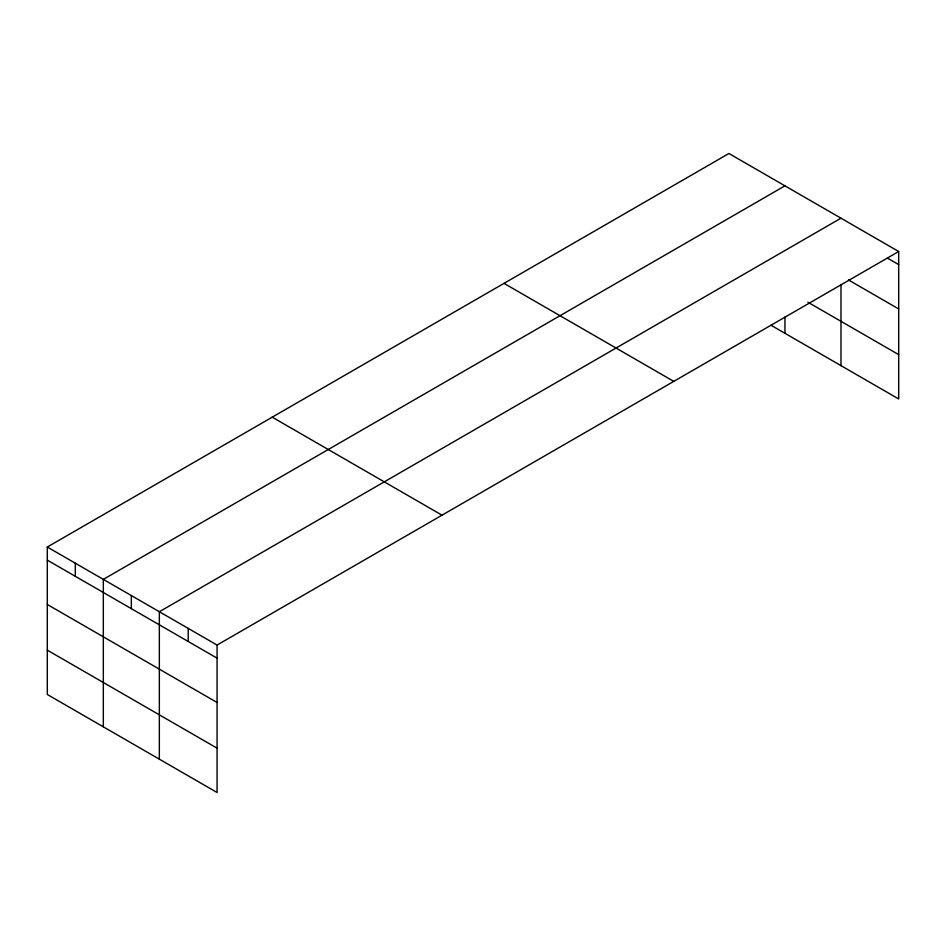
<?xml version="1.0" encoding="UTF-8"?>
<svg xmlns="http://www.w3.org/2000/svg" width="946" height="946" viewBox="0 0 946 946"><rect width="100%" height="100%" fill="white"/><g stroke="black" fill="none" stroke-linecap="round" stroke-linejoin="round"><path stroke-width="1.42" d="M898.7 251.518L728.928 153.5L47.3 547.036L47.3 694.482L217.072 792.5L217.072 645.054L898.7 251.518L898.7 398.964L770.955 325.211M784.955 185.842L103.327 579.378L103.327 726.835M840.982 218.183L159.342 611.731L159.342 759.177M887.407 258.092L898.7 264.62M848.503 279.969L898.7 308.952M807.872 302.188L898.7 354.632M503.993 283.362L673.765 381.38M272.235 417.174L442.007 515.18M47.3 547.036L217.072 645.054M47.3 560.138L217.072 658.156M47.3 604.47L217.072 702.488M47.3 650.15L217.072 748.168M840.982 284.462L840.982 365.641M784.955 317.04L784.955 333.299M188.207 628.392L188.207 641.494M131.34 595.554L131.34 608.656M75.313 563.213L75.313 576.315"/></g></svg>
